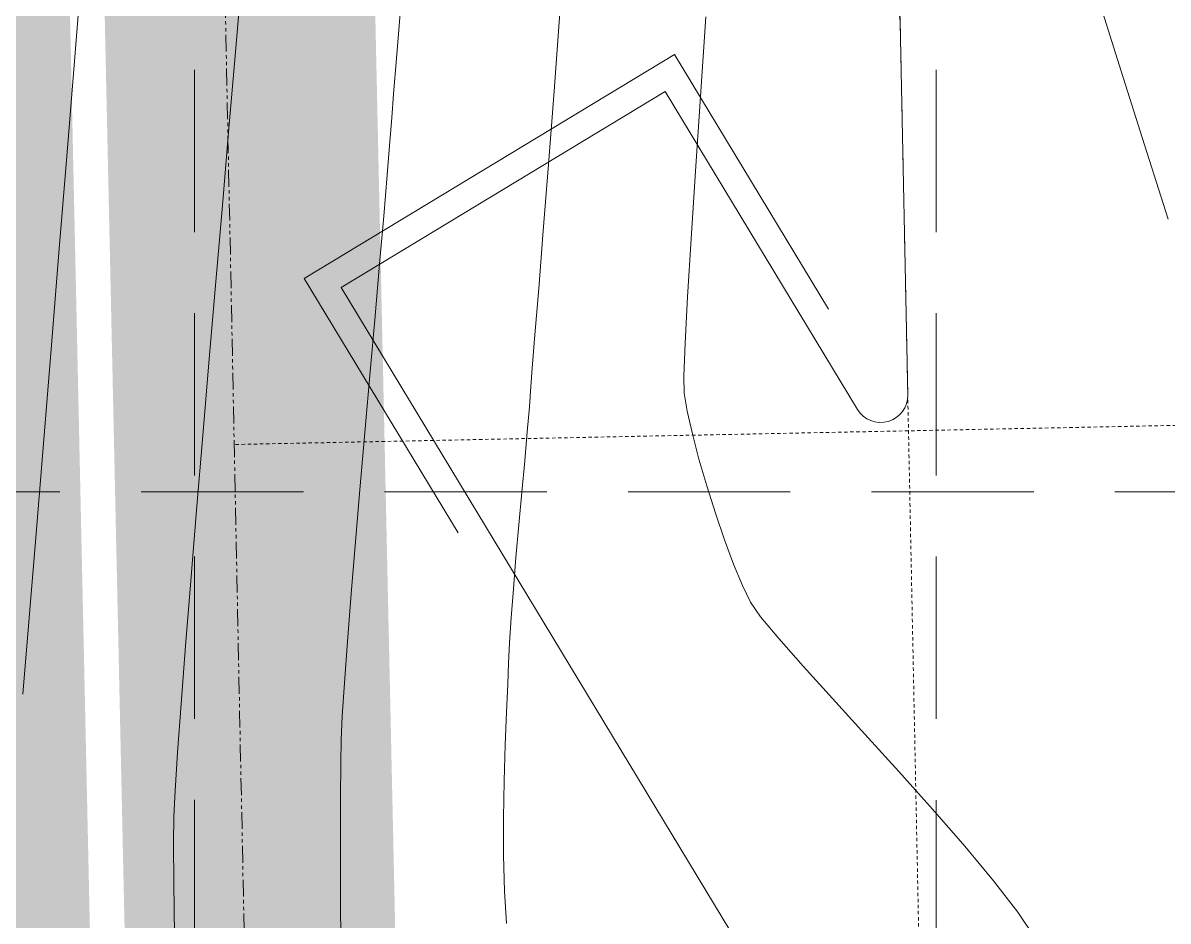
# Model space of a CAD drawing. Extents: x 2140663 to 2528301, y 336313 to 7007653.
# Drawn here: x 2527332.58 to 2527374.91, y 7007059.54 to 7007092.75 of the extents above; entities that cross this region are included whole.
import ezdxf

# ---------------------------------------------------------------- set-up
doc = ezdxf.new("R2010")
doc.units = 0
doc.header["$MEASUREMENT"] = 0
for name, pattern in [('HIDDEN', [0.375, 0.25, -0.125]), ('PHANTOM2', [1.25, 0.625, -0.125, 0.125, -0.125, 0.125, -0.125]), ('xdrc002pt$0$HIDDEN2', [0.1875, 0.125, -0.0625])]:
    doc.linetypes.add(name, pattern=pattern)
for name, color, linetype in [('1 EXISTING CONTOURS', 43, 'Continuous'), ('1 SILT FENCE', 200, 'Continuous'), ('GRID', 254, 'HIDDEN'), ('LIMITS OF DISTURBANCE', 1, 'HIDDEN'), ('xdrc002ar$0$SCREEN-DUMPSTER', 7, 'Continuous'), ('xdrc002ar$0$xdrc002ar$0$C-PKNG-FACE-N', 1, 'Continuous'), ('xdrc002pt$0$V-ESMT-ACCS-N', 2, 'xdrc002pt$0$HIDDEN2'), ('xdrc002pt$0$V-ESMT-STRM-N', 2, 'xdrc002pt$0$HIDDEN2'), ('xdrc002pt$0$v-prop-line', 3, 'PHANTOM2')]:
    doc.layers.add(name, color=color, linetype=linetype)

msp = doc.modelspace()

# ---------------------------------------------------------------- linework, layer by layer
at = {"layer": '1 EXISTING CONTOURS', "color": 43, "lineweight": 0, "extrusion": (0.9967133718847455, -0.08100897670098807, 0), "elevation": 1951390.779240334}
msp.add_lwpolyline([(7188801.823956248, 600.0000000000007), (7188798.420019366, 600.0000000000007)], dxfattribs=at)
at = {"layer": '1 EXISTING CONTOURS', "color": 43, "lineweight": 0, "extrusion": (0.9963447887241429, -0.08542284227443703, 0), "elevation": 1919536.788417013}
msp.add_lwpolyline([(7197373.761028821, 601.0000000000007), (7197371.448343864, 601.0000000000007)], dxfattribs=at)
at = {"layer": '1 EXISTING CONTOURS', "color": 43, "lineweight": 0}
for points, elevation in [([(2527372.348499604, 7007093.611509734), (2527373.180237395, 7007090.971106398)], 605), ([(2527346.523274029, 7007093.101032048), (2527346.385227884, 7007091.432410317)], 602), ([(2527352.427503331, 7007093.126193034), (2527352.212149989, 7007090.228549122)], 603), ([(2527357.822677211, 7007092.981656277), (2527357.623221216, 7007090.028474339)], 604), ([(2527373.180237395, 7007090.971106398), (2527374.042071498, 7007088.242043853)], 605), ([(2527352.212149989, 7007090.228549122), (2527352.004784102, 7007087.514664236)], 603), ([(2527340.184115347, 7007088.710027853), (2527339.952032652, 7007086.003548841)], 601), ([(2527334.200879371, 7007087.823658207), (2527333.909746434, 7007084.247261171)], 600), ([(2527352.004784102, 7007087.514664236), (2527351.813149708, 7007085.058962617)], 603), ([(2527357.43941701, 7007087.265794074), (2527357.278957107, 7007084.772387306)], 604), ([(2527346.046923683, 7007087.134653827), (2527345.917523753, 7007085.608872994)], 602), ([(2527339.952032652, 7007086.003548841), (2527339.711660342, 7007083.1900539)], 601), ([(2527333.909746434, 7007084.247261171), (2527333.61943071, 7007080.682887719)], 600), ([(2527345.596804715, 7007081.911808141), (2527345.417743284, 7007079.857872193)], 602), ([(2527333.61943071, 7007080.682887719), (2527333.335604837, 7007077.19976945)], 600), ([(2527351.410075873, 7007079.985199811), (2527351.358807839, 7007079.306473704)], 603), ([(2527357.014568371, 7007079.695526225), (2527357.024410831, 7007079.066931685)], 604), ([(2527351.358807839, 7007079.306473704), (2527351.302394671, 7007078.559931332)], 603), ([(2527339.229976674, 7007077.492970276), (2527339.000630212, 7007074.734858622)], 601), ([(2527357.326233094, 7007077.561048426), (2527357.570823974, 7007076.625826066)], 604), ([(2527357.859314412, 7007075.629842258), (2527358.177789203, 7007074.618666283)], 604), ([(2527358.177789203, 7007074.618666283), (2527358.51233314, 7007073.63786742)], 604), ([(2527350.91368767, 7007074.193024545), (2527350.806914839, 7007072.986171941)], 603), ([(2527358.849031018, 7007072.733014948), (2527359.17396763, 7007071.949678149)], 604), ([(2527344.580570525, 7007069.881118686), (2527344.467664718, 7007068.355071486)], 602), ([(2527350.528444205, 7007069.078608424), (2527350.499751433, 7007068.296099911)], 603), ([(2527350.499751433, 7007068.296099911), (2527350.458083193, 7007067.26912645)], 603), ([(2527362.504814418, 7007067.768018528), (2527363.700160581, 7007066.455889606)], 604), ([(2527350.458083193, 7007067.26912645), (2527350.41270904, 7007066.05986849)], 603), ([(2527344.387235781, 7007067.12236487), (2527344.345412552, 7007066.241672876)], 602), ([(2527363.700160581, 7007066.455889606), (2527364.952526885, 7007065.075404283)], 604), ([(2527344.345412552, 7007066.241672876), (2527344.329666032, 7007065.375153377)], 602), ([(2527350.41270904, 7007066.05986849), (2527350.372898527, 7007064.730506488)], 603), ([(2527344.329666032, 7007065.375153377), (2527344.32074326, 7007064.099094912)], 602), ([(2527364.952526885, 7007065.075404283), (2527366.202933502, 7007063.676539754)], 604), ([(2527338.20814956, 7007064.358142518), (2527338.162380899, 7007063.40473733)], 601), ([(2527366.202933502, 7007063.676539754), (2527367.392400601, 7007062.309273214)], 604), ([(2527338.162380899, 7007063.40473733), (2527338.152201183, 7007062.426283055)], 601), ([(2527338.152201183, 7007062.426283055), (2527338.161932389, 7007060.945950752)], 601), ([(2527344.31878262, 7007062.480392865), (2527344.323922497, 7007060.585942608)], 602), ([(2527338.161932389, 7007060.945950752), (2527338.188985151, 7007059.035255196)], 601), ([(2527368.461948353, 7007061.023581859), (2527369.352596928, 7007059.869442884)], 604), ([(2527350.379544393, 7007060.643600742), (2527350.454683998, 7007059.455627089)], 603), ([(2527369.352596928, 7007059.869442884), (2527370.005366497, 7007058.896833484)], 604)]:
    msp.add_lwpolyline(points, dxfattribs=dict(at, elevation=elevation))
at = {"layer": '1 EXISTING CONTOURS', "color": 43, "lineweight": 0, "extrusion": (0.9967224079080756, -0.08089772292177275, 0), "elevation": 1952205.033515452}
msp.add_lwpolyline([(7188581.612543567, 602.0000000000007), (7188580.300543112, 602.0000000000007)], dxfattribs=at)
at = {"layer": '1 EXISTING CONTOURS', "color": 43, "lineweight": 0, "extrusion": (0.9967076169675362, -0.08107975258284622, 0), "elevation": 1950880.30157055}
msp.add_lwpolyline([(7188936.969115889, 600.0000000000003), (7188933.438302077, 600.0000000000003)], dxfattribs=at)
at = {"layer": '1 EXISTING CONTOURS', "color": 43, "lineweight": 0, "extrusion": (0.9963340355446961, -0.08554817131429748, 0), "elevation": 1918631.419453977}
msp.add_lwpolyline([(7197612.848980263, 601.0000000000007), (7197610.30292194, 601.0000000000007)], dxfattribs=at)
at = {"layer": '1 EXISTING CONTOURS', "color": 43, "lineweight": 0, "extrusion": (0.997188512229626, -0.07493377794603048, 0), "elevation": 1995172.940482026}
msp.add_lwpolyline([(7176773.381388589, 602), (7176772.501546989, 602)], dxfattribs=at)
at = {"layer": '1 EXISTING CONTOURS', "color": 43, "lineweight": 0, "extrusion": (0.9977941255336624, -0.06638435847783841, 0), "elevation": 2056621.413236122}
msp.add_lwpolyline([(7159410.281958815, 604.0000000000007), (7159407.513170951, 604.0000000000007)], dxfattribs=at)
at = {"layer": '1 EXISTING CONTOURS', "color": 43, "lineweight": 0, "extrusion": (0.9972309001514499, -0.07436754522726288, 0), "elevation": 1999247.712630901}
msp.add_lwpolyline([(7175638.451380674, 602), (7175637.568629004, 602)], dxfattribs=at)
at = {"layer": '1 EXISTING CONTOURS', "color": 43, "lineweight": 0, "extrusion": (0.9966855413540524, -0.08135067089938239, 0), "elevation": 1948938.023512636}
msp.add_lwpolyline([(7189464.967108924, 602.0000000000007), (7189463.73062961, 602.0000000000007)], dxfattribs=at)
at = {"layer": '1 EXISTING CONTOURS', "color": 43, "lineweight": 0, "extrusion": (0.9533745514944073, 0.3017896031390707, 0), "elevation": 4524200.473545385}
msp.add_lwpolyline([(5917644.400899546, 605), (5917641.518878254, 605)], dxfattribs=at)
at = {"layer": '1 EXISTING CONTOURS', "color": 43, "lineweight": 0, "extrusion": (0.9962895091990416, -0.08606517216582488, 0), "elevation": 1914902.194437614}
msp.add_lwpolyline([(7198602.34369402, 602.0000000000007), (7198600.576630775, 602.0000000000007)], dxfattribs=at)
at = {"layer": '1 EXISTING CONTOURS', "color": 43, "lineweight": 0, "extrusion": (0.9968779955572082, -0.07895734274811099, 0), "elevation": 1966200.592894878}
msp.add_lwpolyline([(7184761.891633438, 603), (7184759.761890262, 603)], dxfattribs=at)
at = {"layer": '1 EXISTING CONTOURS', "color": 43, "lineweight": 0, "extrusion": (0.9981852821481093, -0.0602174601166432, 0), "elevation": 2100821.990769707}
msp.add_lwpolyline([(7146559.926707251, 604.0000000000007), (7146557.777445501, 604.0000000000007)], dxfattribs=at)
at = {"layer": '1 EXISTING CONTOURS', "color": 43, "lineweight": 0, "extrusion": (0.9962299224073139, -0.08675218556507677, 0), "elevation": 1909937.637518355}
msp.add_lwpolyline([(7199919.367390282, 602.0000000000007), (7199917.423503399, 602.0000000000007)], dxfattribs=at)
at = {"layer": '1 EXISTING CONTOURS', "color": 43, "lineweight": 0, "extrusion": (0.996413757047938, -0.08461456591871767, 0), "elevation": 1925374.75494918}
msp.add_lwpolyline([(7195803.839980336, 601.0000000000007), (7195800.971922423, 601.0000000000007)], dxfattribs=at)
at = {"layer": '1 EXISTING CONTOURS', "color": 43, "lineweight": 0, "extrusion": (0.9968312211424777, -0.07954568847899088, 0), "elevation": 1961959.790169625}
msp.add_lwpolyline([(7185918.96623773, 603), (7185917.244720273, 603)], dxfattribs=at)
at = {"layer": '1 EXISTING CONTOURS', "color": 43, "lineweight": 0, "extrusion": (0.9986103761171435, -0.05270025342611841, 0), "elevation": 2154570.043456509}
msp.add_lwpolyline([(7130537.77993695, 604), (7130536.059001196, 604)], dxfattribs=at)
at = {"layer": '1 EXISTING CONTOURS', "color": 43, "lineweight": 0, "extrusion": (0.9968659624289633, -0.07910912052713596, 0), "elevation": 1965106.660709029}
msp.add_lwpolyline([(7185057.319064873, 603.0000000000007), (7185056.080577057, 603.0000000000007)], dxfattribs=at)
at = {"layer": '1 EXISTING CONTOURS', "color": 43, "lineweight": 0, "extrusion": (0.9993345688996043, -0.03647491469821885, 0), "elevation": 2270092.598431135}
msp.add_lwpolyline([(7094603.312055207, 604.0000000000007), (7094602.098292199, 604.0000000000007)], dxfattribs=at)
at = {"layer": '1 EXISTING CONTOURS', "color": 43, "lineweight": 0, "extrusion": (0.9964758488819337, -0.08388016806748527, 0), "elevation": 1930677.666831379}
msp.add_lwpolyline([(7194379.981715853, 601), (7194377.132363041, 601)], dxfattribs=at)
at = {"layer": '1 EXISTING CONTOURS', "color": 43, "lineweight": 0, "extrusion": (0.9962548272684755, -0.08646571080064228, 0), "elevation": 1912007.932053827}
msp.add_lwpolyline([(7199365.851444795, 602.0000000000007), (7199363.73086327, 602.0000000000007)], dxfattribs=at)
at = {"layer": '1 EXISTING CONTOURS', "color": 43, "lineweight": 0, "extrusion": (0.9858660538553801, 0.1675354405957765, 0), "elevation": 3665569.575107425}
msp.add_lwpolyline([(6484619.516141079, 604), (6484618.829443713, 604)], dxfattribs=at)
at = {"layer": '1 EXISTING CONTOURS', "color": 43, "lineweight": 0, "extrusion": (0.9964206125147638, -0.08453379771253104, 0), "elevation": 1925969.971231036}
msp.add_lwpolyline([(7195644.114370981, 603), (7195643.180400153, 603)], dxfattribs=at)
at = {"layer": '1 EXISTING CONTOURS', "color": 43, "lineweight": 0, "extrusion": (0.9755402685173729, 0.2198208008834752, 0), "elevation": 4005840.245995077}
msp.add_lwpolyline([(6280121.463530405, 604.0000000000003), (6280120.613855964, 604.0000000000003)], dxfattribs=at)
at = {"layer": '1 EXISTING CONTOURS', "color": 43, "lineweight": 0, "extrusion": (0.9963290126139948, -0.08560665058056183, 0), "elevation": 1918214.925783226}
msp.add_lwpolyline([(7197712.411593609, 602.0000000000007), (7197710.291140274, 602.0000000000007)], dxfattribs=at)
at = {"layer": '1 EXISTING CONTOURS', "color": 43, "lineweight": 0, "extrusion": (0.9960510885004296, -0.08878191875100205, 0), "elevation": 1895269.140366073}
msp.add_lwpolyline([(7203790.390849733, 603), (7203789.31791128, 603)], dxfattribs=at)
at = {"layer": '1 EXISTING CONTOURS', "color": 43, "lineweight": 0, "extrusion": (0.9966940231340338, -0.08124668761798583, 0), "elevation": 1949676.217699964}
msp.add_lwpolyline([(7189249.426673384, 600.0000000000003), (7189246.082987749, 600.0000000000003)], dxfattribs=at)
at = {"layer": '1 EXISTING CONTOURS', "color": 43, "lineweight": 0, "extrusion": (0.9605180575962081, 0.2782176504674129, 0), "elevation": 4377064.980261371}
msp.add_lwpolyline([(6027268.144820574, 604.0000000000007), (6027267.107897005, 604.0000000000007)], dxfattribs=at)
at = {"layer": '1 EXISTING CONTOURS', "color": 43, "lineweight": 0, "extrusion": (0.9959082384777002, -0.09037024140857748, 0), "elevation": 1883778.609735397}
msp.add_lwpolyline([(7206802.605925877, 603.0000000000007), (7206801.440393233, 603.0000000000007)], dxfattribs=at)
at = {"layer": '1 EXISTING CONTOURS', "color": 43, "lineweight": 0, "extrusion": (0.9964489498576745, -0.08419911120396495, 0), "elevation": 1928380.783450319}
msp.add_lwpolyline([(7194993.36279775, 602), (7194991.301453074, 602)], dxfattribs=at)
at = {"layer": '1 EXISTING CONTOURS', "color": 43, "lineweight": 0, "extrusion": (0.995933470989245, -0.09009173859635967, 0), "elevation": 1885793.871353537}
msp.add_lwpolyline([(7206274.372136824, 603.0000000000007), (7206273.160395317, 603.0000000000007)], dxfattribs=at)
at = {"layer": '1 EXISTING CONTOURS', "color": 43, "lineweight": 0, "extrusion": (0.9966751991745444, -0.08147728119164437, 0), "elevation": 1948018.703331767}
msp.add_lwpolyline([(7189698.317417092, 601), (7189695.694522966, 601)], dxfattribs=at)
at = {"layer": '1 EXISTING CONTOURS', "color": 43, "lineweight": 0, "extrusion": (0.9966920660566757, -0.08127069250151156, 0), "elevation": 1949503.06752161}
msp.add_lwpolyline([(7189293.037937969, 600), (7189289.914693376, 600)], dxfattribs=at)
at = {"layer": '1 EXISTING CONTOURS', "color": 43, "lineweight": 0, "extrusion": (0.9372189444400846, 0.3487415234562896, 0), "elevation": 4812345.812590817}
msp.add_lwpolyline([(5685767.300584768, 604), (5685766.335119355, 604)], dxfattribs=at)
at = {"layer": '1 EXISTING CONTOURS', "color": 43, "lineweight": 0, "extrusion": (0.9966270076148487, -0.08206465556299064, 0), "elevation": 1943787.084537566}
msp.add_lwpolyline([(7190844.459724518, 602), (7190842.516463654, 602)], dxfattribs=at)
at = {"layer": '1 EXISTING CONTOURS', "color": 43, "lineweight": 0, "extrusion": (0.9964452834910394, -0.0842424893296861, 0), "elevation": 1928073.520007643}
msp.add_lwpolyline([(7195075.151532402, 603.0000000000007), (7195073.986511487, 603.0000000000007)], dxfattribs=at)
at = {"layer": '1 EXISTING CONTOURS', "color": 43, "lineweight": 0, "extrusion": (0.9968322425154563, -0.07953288805020778, 0), "elevation": 1962040.108031496}
msp.add_lwpolyline([(7185881.968335426, 601.0000000000003), (7185879.553187937, 601.0000000000003)], dxfattribs=at)
at = {"layer": '1 EXISTING CONTOURS', "color": 43, "lineweight": 0, "extrusion": (0.8995438284961444, 0.436830517036641, 0), "elevation": 5334373.210026545}
msp.add_lwpolyline([(5199140.713459847, 604), (5199140.028388337, 604)], dxfattribs=at)
at = {"layer": '1 EXISTING CONTOURS', "color": 43, "lineweight": 0, "extrusion": (0.9968870278461136, -0.0788432223602144, 0), "elevation": 1967017.058537333}
msp.add_lwpolyline([(7184522.824657151, 602.0000000000007), (7184521.058445235, 602.0000000000007)], dxfattribs=at)
at = {"layer": '1 EXISTING CONTOURS', "color": 43, "lineweight": 0, "extrusion": (0.9969784314803796, -0.07767887204975475, 0), "elevation": 1975412.70967059}
msp.add_lwpolyline([(7182221.22998177, 603), (7182220.157847333, 603)], dxfattribs=at)
at = {"layer": '1 EXISTING CONTOURS', "color": 43, "lineweight": 0, "extrusion": (0.8190781328410844, 0.5736819783656822, 0), "elevation": 6089935.423459092}
msp.add_lwpolyline([(4289438.321824546, 604.0000000000007), (4289437.663851461, 604.0000000000007)], dxfattribs=at)
at = {"layer": '1 EXISTING CONTOURS', "color": 43, "lineweight": 0, "extrusion": (0.9966905411168461, -0.08128939197834462, 0), "elevation": 1949368.18493391}
msp.add_lwpolyline([(7189326.489133426, 600.0000000000003), (7189323.65579348, 600.0000000000003)], dxfattribs=at)
at = {"layer": '1 EXISTING CONTOURS', "color": 43, "lineweight": 0, "extrusion": (0.9977761337255985, -0.06665423443110494, 0), "elevation": 2054679.198796517}
msp.add_lwpolyline([(7159946.589140843, 603), (7159945.656167498, 603)], dxfattribs=at)
at = {"layer": '1 EXISTING CONTOURS', "color": 43, "lineweight": 0, "extrusion": (0.7692781010068414, 0.6389140813218225, 0), "elevation": 6421158.785925346}
msp.add_lwpolyline([(3775620.31723306, 604.0000000000003), (3775619.267942114, 604.0000000000003)], dxfattribs=at)
at = {"layer": '1 EXISTING CONTOURS', "color": 43, "lineweight": 0, "extrusion": (0.9989127204043163, -0.04661949178667799, 0), "elevation": 2197936.592424616}
msp.add_lwpolyline([(7117274.980280008, 603), (7117274.232576569, 603)], dxfattribs=at)
at = {"layer": '1 EXISTING CONTOURS', "color": 43, "lineweight": 0, "extrusion": (0.7500094182381358, 0.6614271483346396, 0), "elevation": 6530210.513989634}
msp.add_lwpolyline([(3583703.622441632, 604.0000000000007), (3583702.25514609, 604.0000000000007)], dxfattribs=at)
at = {"layer": '1 EXISTING CONTOURS', "color": 43, "lineweight": 0, "extrusion": (0.9970541020363719, -0.07670148376950822, 0), "elevation": 1982440.669342419}
msp.add_lwpolyline([(7180278.221001317, 601), (7180276.076602402, 601)], dxfattribs=at)
at = {"layer": '1 EXISTING CONTOURS', "color": 43, "lineweight": 0, "extrusion": (0.7417689216141474, 0.6706555501353768, 0), "elevation": 6574047.848520554}
msp.add_lwpolyline([(3502637.020292304, 604), (3502635.410902519, 604)], dxfattribs=at)
at = {"layer": '1 EXISTING CONTOURS', "color": 43, "lineweight": 0, "extrusion": (0.9978782641830224, -0.06510737186431652, 0), "elevation": 2065770.305313511}
msp.add_lwpolyline([(7156749.96325599, 602.0000000000007), (7156748.727928338, 602.0000000000007)], dxfattribs=at)
at = {"layer": '1 EXISTING CONTOURS', "color": 43, "lineweight": 0, "extrusion": (0.9973837328383489, -0.07228893047653306, 0), "elevation": 2014192.817038721}
msp.add_lwpolyline([(7171433.806393337, 601), (7171431.995728086, 601)], dxfattribs=at)
at = {"layer": '1 EXISTING CONTOURS', "color": 43, "lineweight": 0, "extrusion": (0.9979122702073991, -0.06458406126525923, 0), "elevation": 2069517.135080536}
msp.add_lwpolyline([(7155662.680784424, 601), (7155661.266796513, 601)], dxfattribs=at)
at = {"layer": '1 EXISTING CONTOURS', "color": 43, "lineweight": 0, "extrusion": (0.9998379592760911, -0.01800153300754588, 0), "elevation": 2400802.932182308}
msp.add_lwpolyline([(7051425.481824447, 603.0000000000007), (7051424.09431402, 603.0000000000007)], dxfattribs=at)
at = {"layer": '1 EXISTING CONTOURS', "color": 43, "lineweight": 0, "extrusion": (0.9999992664472634, -0.001211241072218647, 0), "elevation": 2518855.222970425}
msp.add_lwpolyline([(7010120.182288792, 602), (7010118.563585557, 602)], dxfattribs=at)
at = {"layer": '1 EXISTING CONTOURS', "color": 43, "lineweight": 0, "extrusion": (0.9999998000645578, -0.0006323534174139721, 0), "elevation": 2522918.902163181}
msp.add_lwpolyline([(7008660.120890097, 603), (7008658.737861088, 603)], dxfattribs=at)
at = {"layer": '1 EXISTING CONTOURS', "color": 43, "lineweight": 0, "extrusion": (0.7687684714202928, 0.639527198288006, 0), "elevation": 6424167.293852285}
msp.add_lwpolyline([(3770488.393140296, 604), (3770486.720736443, 604)], dxfattribs=at)
at = {"layer": '1 EXISTING CONTOURS', "color": 43, "lineweight": 0, "extrusion": (0.9996955079393983, 0.02467572503065026, 0), "elevation": 2699485.123134046}
msp.add_lwpolyline([(6942564.163237297, 603.0000000000003), (6942562.846244864, 603.0000000000003)], dxfattribs=at)
at = {"layer": '1 EXISTING CONTOURS', "color": 43, "lineweight": 0, "extrusion": (0.9999826814932373, 0.005885296389712029, 0), "elevation": 2568539.182461673}
msp.add_lwpolyline([(6992065.063691325, 602), (6992062.960351811, 602)], dxfattribs=at)
at = {"layer": '1 SILT FENCE', "color": 200, "linetype": 'Continuous', "lineweight": 0, "const_width": 10}
msp.add_lwpolyline([(2527349.882174684, 7006666.896567727), (2527332.665792525, 7007457.699583834), (2527360.286020877, 7007457.772928173)], dxfattribs=at)
at = {"layer": 'GRID', "color": 253, "linetype": 'HIDDEN', "lineweight": 0, "ltscale": 24}
for p, q in [((2527366.415647264, 7006032.016217309), (2527366.29970966, 7007623.616497753)), ((2527339.208465025, 7006032.020494846), (2527338.773547749, 7007623.404141763)), ((2527228.947377252, 7007075.413548996), (2528272.331315909, 7007075.413548996))]:
    msp.add_line(p, q, dxfattribs=at)
at = {"layer": 'LIMITS OF DISTURBANCE', "ltscale": 70, "const_width": 6}
msp.add_lwpolyline([(2527323.279507909, 7007478.034385583), (2527323.279507909, 7007463.102355542), (2527345.362386929, 7006446.874516389, 0.3527120601780434), (2527681.725039883, 7006131.321992346), (2528205.897920626, 7006144.525554366), (2528183.386823632, 7007495.015237641)], format="xyb", close=True, dxfattribs=at)
at = {"layer": 'xdrc002ar$0$SCREEN-DUMPSTER', "color": 7, "lineweight": 0}
for p, q in [((2527356.66255218, 7007091.583173548), (2527342.971395618, 7007083.303558386)), ((2527362.354787601, 7007082.17050341), (2527356.66255218, 7007091.583173548)), ((2527348.663631038, 7007073.890888251), (2527342.971395618, 7007083.303558386))]:
    msp.add_line(p, q, dxfattribs=at)
at = {"layer": 'xdrc002ar$0$xdrc002ar$0$C-PKNG-FACE-N', "color": 7, "lineweight": 0}
for p, q in [((2527365.285845795, 7007078.997276836), (2527365.006442368, 7007092.752741464)), ((2527356.324330843, 7007090.210000314), (2527344.344568851, 7007082.96533705)), ((2527363.430354396, 7007078.459492694), (2527356.324330843, 7007090.210000314)), ((2527363.221084422, 7007051.751165241), (2527344.344568851, 7007082.96533705))]:
    msp.add_line(p, q, dxfattribs=at)
for centre, radius, start, end in [((2527363.006854381, 7007092.712186741), 1.9999992, 1.161887365697796, 91.16567120393964), ((2527364.286052024, 7007078.976968848), 1, 211.1631086769475, 1.163641979525509)]:
    msp.add_arc(centre, radius, start, end, dxfattribs=at)
at = {"layer": 'xdrc002pt$0$V-ESMT-ACCS-N', "color": 7, "lineweight": 0}
msp.add_line((2527365.724683898, 7007057.540722509), (2527357.613571269, 7007456.987704438), dxfattribs=at)
at = {"layer": 'xdrc002pt$0$V-ESMT-STRM-N', "color": 7, "lineweight": 0}
for p, q in [((2527515.35498206, 7007080.715177047), (2527340.391038968, 7007077.162907737)), ((2527365.610156637, 7007063.338289034), (2527365.610156637, 7007063.338289034))]:
    msp.add_line(p, q, dxfattribs=at)
at = {"layer": 'xdrc002pt$0$v-prop-line', "color": 7, "lineweight": 0}
msp.add_line((2527352.351449143, 7006488.063281032), (2527332.689739998, 7007456.483707082), dxfattribs=at)

doc.saveas('drawing.dxf')
